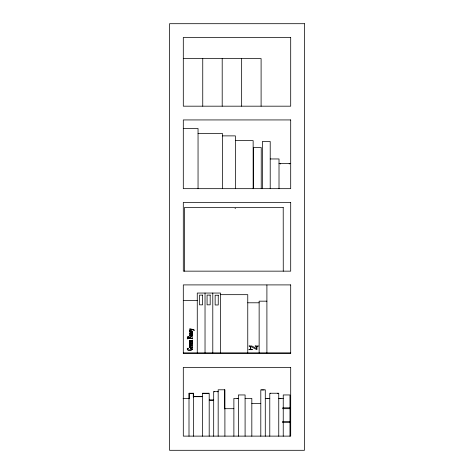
<?xml version="1.0" encoding="UTF-8"?>
<svg xmlns="http://www.w3.org/2000/svg" width="474" height="474" viewBox="0 0 474 474"><rect width="100%" height="100%" fill="white"/><g stroke="black" fill="none" stroke-linecap="round" stroke-linejoin="round"><path stroke-width="0.71" d="M183.302 58.575L261.103 58.575L261.103 106.182M183.302 128.49L198.049 128.49L198.049 188.67M198.049 133.425L222.419 133.425L222.419 188.67M222.419 135.878L235.359 135.878L235.359 188.67M235.359 140.63L253.146 140.63L253.146 188.67M270.21 158.956L279.014 158.956L279.014 188.67M279.014 163.489L290.698 163.489M283.262 207.588L184.38 207.588L184.38 271.152M235.033 208.293L235.572 208.293M220.203 294.674L247.76 294.674L247.76 352.857M183.302 300.356L197.267 300.356M266.903 301.168L259.142 301.168L259.142 352.857M247.76 302.791L259.142 302.791M183.302 352.857L290.698 352.857M261.66 390.013L262.537 390.013M263.55 390.013L264.024 390.013M224.332 390.226L224.652 390.226M218.17 391.518L213.685 391.518L213.685 436.199M189.221 393.45L193.274 393.45M193.487 396.673L202.463 396.673M183.059 398.391L189.002 398.391M238.363 398.391L233.878 398.391L233.878 436.199M245.094 398.391L251.824 398.391L251.824 436.199M265.286 398.391L269.777 398.391M278.753 398.391L283.239 398.391M237.083 398.593L237.486 398.593M267.004 398.622L268.059 398.622M279.239 398.658L279.565 398.658M280.472 398.658L280.993 398.658M209.194 400.109L213.685 400.109M251.824 403.546L260.801 403.546M224.901 408.701L233.878 408.701M290.698 421.587L282.51 421.587L282.51 422.447L290.698 422.447M289.969 436.199L289.969 394.955L283.239 394.955L283.239 436.199M289.241 163.489L289.241 164.01M283.215 207.588L283.262 271.152M280.472 163.489L280.472 164.01M278.753 436.199L278.753 393.236L269.777 393.236L269.777 436.199M277.912 393.236L277.912 393.663M270.618 393.236L270.618 393.663M270.21 188.67L270.21 141.495L262.359 141.495L262.359 188.67M266.903 284.998L266.903 352.857M265.286 436.199L265.286 389.8L260.801 389.8L260.801 436.199M261.233 188.67L261.233 147.491L253.566 147.491L253.566 188.67M245.094 436.199L245.094 394.955L238.363 394.955L238.363 436.199M241.651 58.575L241.651 106.182M224.901 436.199L224.901 389.8L218.17 389.8L218.17 436.199M224.652 389.8L224.652 408.949M222.199 58.575L222.199 106.182M220.552 352.857L220.552 293.05L197.267 293.05L197.267 352.857M217.732 391.518L217.732 391.945M214.124 391.518L214.124 391.945M213.555 400.109L209.318 400.109M212.79 293.05L212.79 352.857M209.194 436.199L209.194 393.236L202.463 393.236L202.463 436.199M208.613 393.236L208.613 393.58L203.044 393.58L203.044 393.236M205.029 293.05L205.029 352.857M202.748 58.575L202.748 106.182M201.752 396.673L194.204 396.673M193.487 436.199L193.487 393.236L189.002 393.236L189.002 436.199M193.274 393.236L193.274 397.135M189.221 393.236L189.221 398.61M256.944 346.832L256.92 349.717L250.622 346.423L250.77 349.142L252.512 349.682L248.809 349.682L250.047 349.368L250.432 348.775L250.391 346.5L248.933 345.967L251.783 345.967L256.724 348.639L256.529 346.53L255.042 345.967L258.561 345.967L256.944 346.832M187.236 348.977C187.639 352.52 195.946 349.036 190.809 348.106C190.507 346.944 190.637 350.203 190.809 348.692C192.154 348.058 193.161 349.818 191.425 349.818A23.777 23.777 0 0 1 188.421 349.818C187.74 349.96 186.975 349.095 187.757 348.668C190.027 348.283 186.952 347.75 187.236 348.977M189.44 343.129C189.535 344.438 192.746 344.468 192.551 343.016C190.441 341.523 194.02 344.325 190.809 343.579L190.809 342.542L189.44 343.129M189.44 344.924C189.535 346.233 192.746 346.263 192.551 344.811C190.441 343.318 194.02 346.127 190.809 345.374L190.809 344.337L189.44 344.924M192.622 331.486C192.213 332.653 189.357 332.582 189.476 331.172L190.625 330.947L189.653 331.219L190.145 331.759L192.391 331.575L191.537 330.763L192.622 331.486M189.944 337.79L189.89 338.086L192.32 338.086C192.527 336.463 192.551 340.16 192.32 338.614L187.526 338.614L187.325 339.011L187.325 336.795C191.194 336.949 186.803 336.339 187.526 338.086L189.73 338.086L188.771 337.381L190.856 337.381L189.944 337.79M189.476 335.391L189.47 335.959C192.373 337.826 187.248 333.56 191.413 336.41C193.262 336.896 191.857 335.391 192.592 335.266C192.444 334.443 190.465 334.97 189.476 335.391M190.341 346.281L189.76 346.553L192.331 346.944C192.503 345.611 192.574 348.514 192.331 347.377L189.487 347.655L189.416 346.956C190.892 347.578 188.456 345.487 190.341 346.281M189.476 333.044L190.115 333.838L189.416 333.874L189.487 334.573L192.331 334.294C192.533 335.396 192.557 332.813 192.331 333.862L189.695 333.394L192.331 333.198C192.551 334.206 192.539 331.735 192.331 332.76L189.476 333.044M189.476 340.765L190.115 341.553L189.416 341.594L189.487 342.293L192.331 342.015C192.533 343.117 192.557 340.528 192.331 341.582L189.695 341.114L192.331 340.919C192.551 341.92 192.539 339.449 192.331 340.48L189.476 340.765M189.636 343.158L190.589 343.579L190.589 342.992L189.636 343.158M189.636 344.954L190.589 345.374L190.589 344.794L189.636 344.954M192.225 335.782L191.354 336.019L190.945 335.474L192.225 335.782M194.328 330.135C194.263 330.502 193.279 330.342 193.67 329.993C192.894 328.601 188.326 331.687 189.665 329.88L191.443 329.43L189.665 329.039C188.634 328.636 193.114 329.104 194.328 330.135M304.45 23.7L169.55 23.7L169.55 450.3L304.45 450.3L304.45 23.7M290.698 37.446L183.302 37.446L183.302 106.182L290.698 106.182L290.698 37.446M290.698 119.934L183.302 119.934L183.302 188.67L290.698 188.67L290.698 119.934M290.698 202.416L183.302 202.416L183.302 271.152L290.698 271.152L290.698 202.416M290.698 284.904L183.302 284.904L183.302 353.64L290.698 353.64L290.698 284.904M210.178 295.089L207.073 295.089L207.073 304.835L210.178 304.835L210.178 295.089M202.594 295.112L199.489 295.112L199.489 304.853L202.594 304.853L202.594 295.112M218.241 295.231L215.137 295.231L215.137 304.972L218.241 304.972L218.241 295.231M290.698 367.386L183.302 367.386L183.302 436.121L290.698 436.121L290.698 367.386M290.461 407.841L282.747 407.841L282.747 408.701L290.461 408.701L290.461 407.841"/></g></svg>
